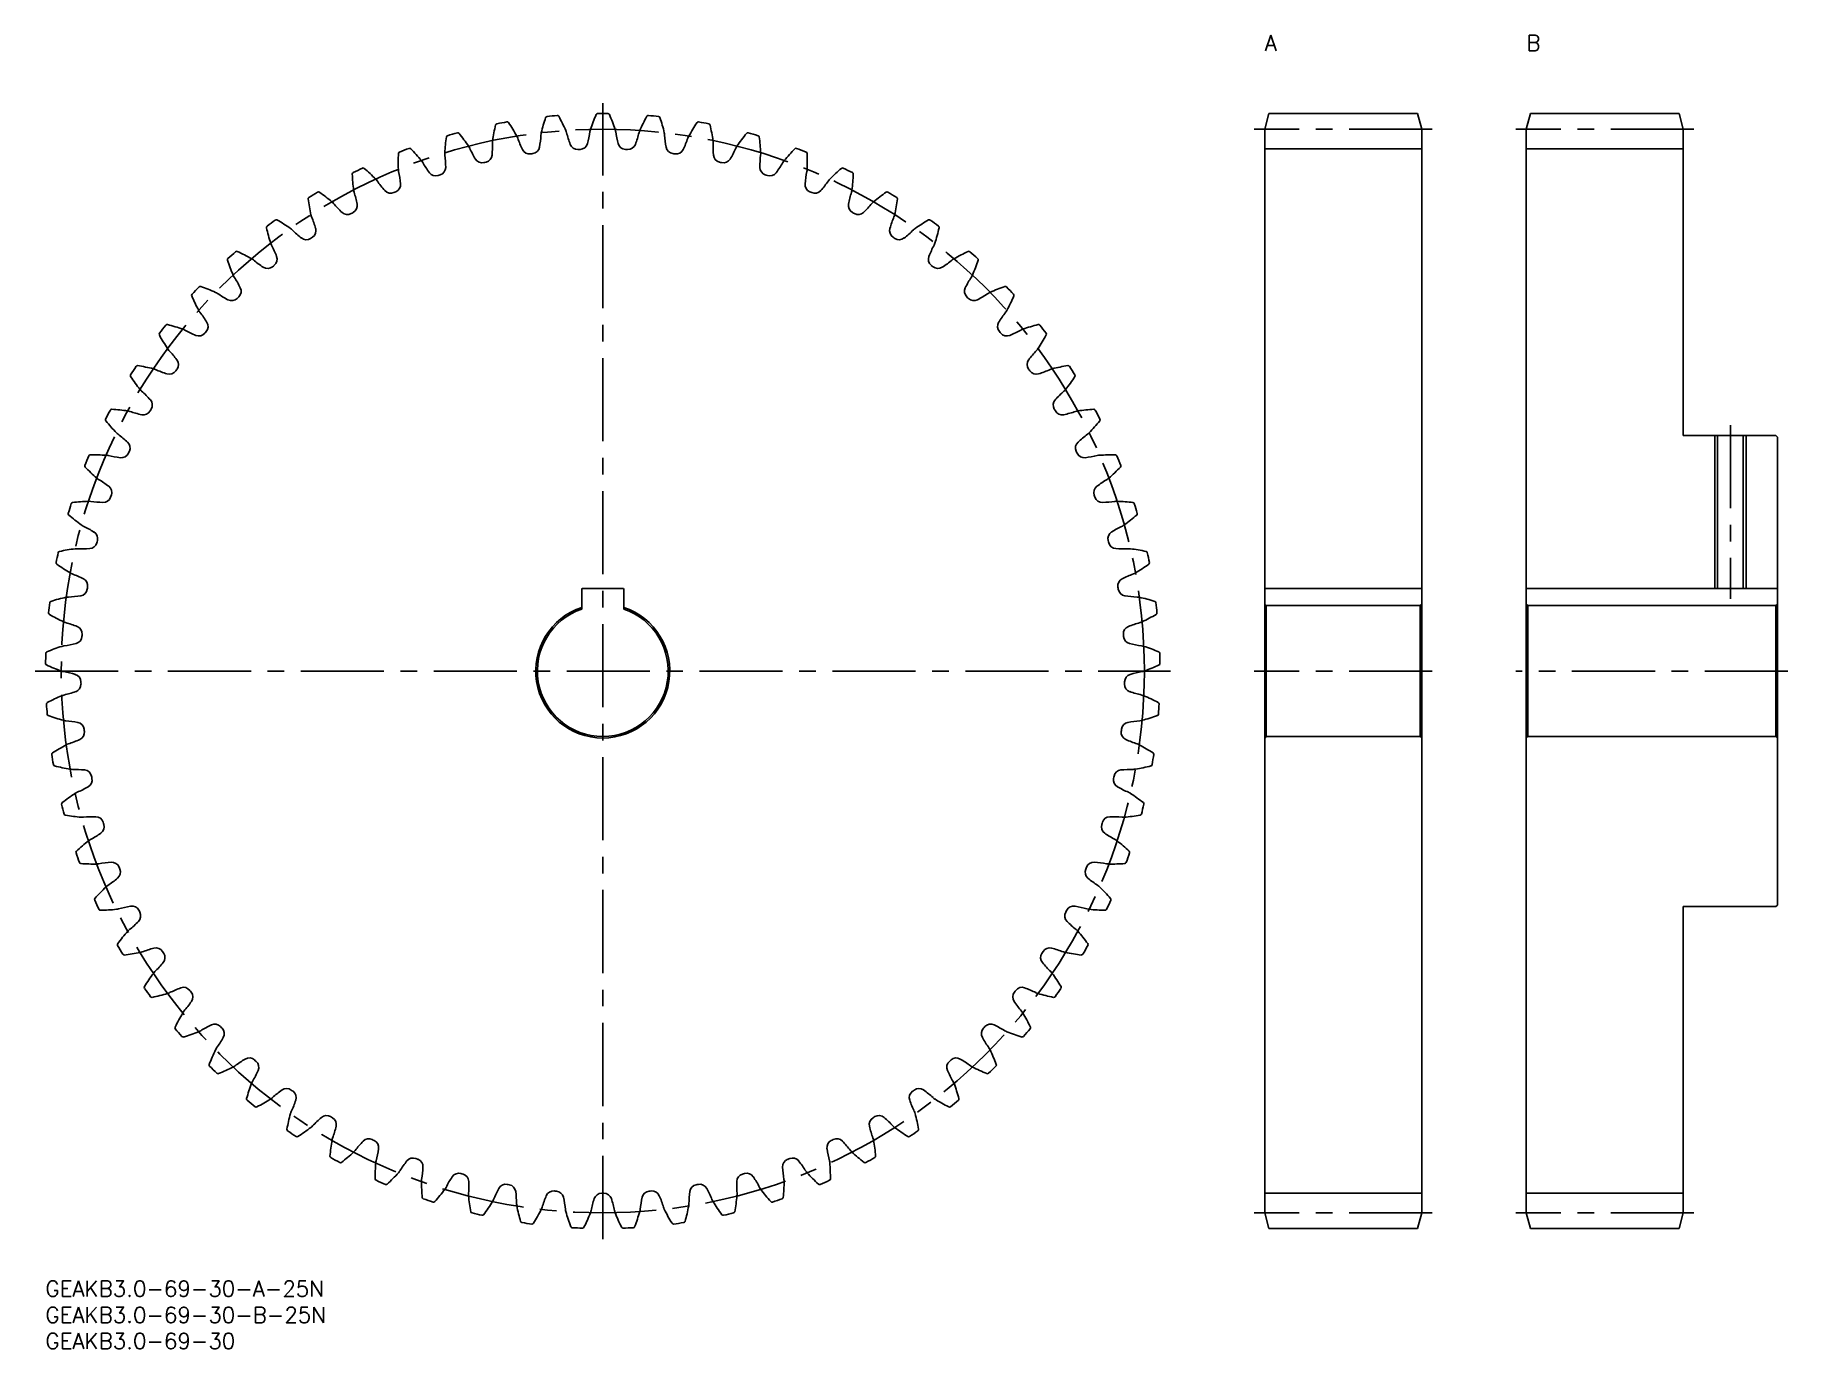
# Model space of a CAD drawing. Extents: x -2 to 333, y -13 to 238.
import ezdxf

# ---------------------------------------------------------------- set-up
doc = ezdxf.new("R2010")
doc.units = 0
doc.header["$LTSCALE"] = 0.5
doc.linetypes.add('CENTER', pattern=[50.8, 31.75, -6.35, 6.35, -6.35])
for name, color, linetype in [('MSM_CENTER', 1, 'CENTER'), ('MSM_CONTINUOUS', 7, 'CONTINUOUS'), ('MSM_NARROW', 5, 'CONTINUOUS'), ('MSM_PART_NUMBER', 7, 'CONTINUOUS')]:
    doc.layers.add(name, color=color, linetype=linetype)
doc.styles.get("Standard").update_dxf_attribs({"font": 'txt.shx', "height": 1, "bigfont": 'bigfont.shx'})

# ---------------------------------------------------------------- blocks, each defined once
blk = doc.blocks.new('*U3')
at = {"layer": 'MSM_PART_NUMBER'}
blk.add_text('GEAKB3.0-69-30-A-25N', height=3, dxfattribs=at).set_placement((0, -3))
blk = doc.blocks.new('*U4')
at = {"layer": 'MSM_PART_NUMBER'}
blk.add_text('GEAKB3.0-69-30-B-25N', height=3, dxfattribs=at).set_placement((0, -8))
blk = doc.blocks.new('*U5')
at = {"layer": 'MSM_PART_NUMBER'}
blk.add_text('GEAKB3.0-69-30', height=3, dxfattribs=at).set_placement((0, -13))
blk = doc.blocks.new('*U6')
at = {"layer": 'MSM_PART_NUMBER'}
blk.add_text('A', height=3, dxfattribs=at).set_placement((233, 235))
blk = doc.blocks.new('*U7')
at = {"layer": 'MSM_PART_NUMBER'}
blk.add_text('B', height=3, dxfattribs=at).set_placement((283, 235))

msp = doc.modelspace()

# ---------------------------------------------------------------- linework, layer by layer
at = {"layer": 'MSM_CENTER'}
for p, q in [((106.5, 8), (106.5, 225)), ((265, 220), (231, 220)), ((315, 220), (281, 220)), ((322, 163.5), (322, 130.3)), ((-2, 116.5), (215, 116.5)), ((265, 116.5), (231, 116.5)), ((333, 116.5), (281, 116.5)), ((265, 13), (231, 13)), ((315, 13), (281, 13))]:
    msp.add_line(p, q, dxfattribs=at)
msp.add_circle((106.5, 116.5), 103.5, dxfattribs=at)
at = {"layer": 'MSM_CONTINUOUS'}
for p, q in [((233.8, 223), (233, 220)), ((262.2, 223), (233.8, 223)), ((263, 220), (262.2, 223)), ((283.8, 223), (283, 220)), ((312.2, 223), (283.8, 223)), ((313, 220), (312.2, 223)), ((233, 13), (233, 220)), ((263, 220), (263, 13)), ((283, 13), (283, 220)), ((313, 161.5), (313, 220)), ((233, 216.25), (263, 216.25)), ((283, 216.25), (313, 216.25)), ((330.7, 161.5), (313, 161.5)), ((319.54, 161.5), (319.54, 132.3)), ((324.46, 161.5), (324.46, 132.3)), ((331, 161.2), (330.7, 161.5)), ((331, 161.2), (331, 71.8)), ((102.5, 132.1), (102.5, 128.34)), ((110.3, 132.3), (102.7, 132.3)), ((110.5, 128.34), (110.5, 132.1)), ((263, 132.3), (233, 132.3)), ((331, 132.3), (283, 132.3)), ((233.3, 129), (233, 129.3)), ((233.3, 129), (233.3, 104)), ((233.3, 129), (262.7, 129)), ((263, 129.3), (262.7, 129)), ((262.7, 129), (262.7, 104)), ((283.3, 129), (283, 129.3)), ((283.3, 129), (283.3, 104)), ((283.3, 129), (330.7, 129)), ((331, 129.3), (330.7, 129)), ((330.7, 129), (330.7, 104)), ((233.3, 104), (233, 103.7)), ((233.3, 104), (262.7, 104)), ((263, 103.7), (262.7, 104)), ((283.3, 104), (283, 103.7)), ((283.3, 104), (330.7, 104)), ((331, 103.7), (330.7, 104)), ((313, 71.5), (313, 13)), ((330.7, 71.5), (313, 71.5)), ((331, 71.8), (330.7, 71.5)), ((233, 16.75), (263, 16.75)), ((283, 16.75), (313, 16.75)), ((233.8, 10), (233, 13)), ((263, 13), (262.2, 10)), ((283.8, 10), (283, 13)), ((313, 13), (312.2, 10)), ((262.2, 10), (233.8, 10)), ((312.2, 10), (283.8, 10))]:
    msp.add_line(p, q, dxfattribs=at)
for centre, radius, start, end in [((106.5, 116.5), 106.5, 99.9077, 100.9619), ((88.23, 221.12), 0.3, 34.1977, 99.9077), ((59.94, 201.89), 34.5, 29.1304, 34.1977), ((128.29, 211.29), 34.5, 161.4545, 166.5217), ((95.87, 222.17), 0.3, 95.7445, 161.4545), ((106.5, 116.5), 106.5, 94.6903, 95.7445), ((97.82, 222.34), 0.3, 28.9803, 94.6903), ((67.9, 205.77), 34.5, 23.913, 28.9803), ((136.82, 208.91), 34.5, 156.2371, 161.3043), ((105.52, 222.7), 0.3, 90.5271, 156.2371), ((106.5, 116.5), 106.5, 89.4729, 90.5271), ((107.48, 222.7), 0.3, 23.7629, 89.4729), ((76.18, 208.91), 34.5, 18.6957, 23.7629), ((145.1, 205.77), 34.5, 151.0197, 156.087), ((115.18, 222.34), 0.3, 85.3097, 151.0197), ((106.5, 116.5), 106.5, 84.2555, 85.3097), ((117.13, 222.17), 0.3, 18.5454, 84.2556), ((84.71, 211.29), 34.5, 13.4783, 18.5455), ((153.06, 201.89), 34.5, 145.8023, 150.8696), ((124.77, 221.12), 0.3, 80.0923, 145.8023), ((106.5, 116.5), 106.5, 79.0381, 80.0923), ((110.77, 213.67), 34.5, 171.8893, 176.9565), ((76.91, 218.49), 0.3, 106.1793, 171.8893), ((106.5, 116.5), 106.5, 105.1251, 106.1793), ((78.79, 219.02), 0.3, 39.4151, 105.1251), ((52.37, 197.31), 34.5, 34.3478, 39.4151), ((87.9, 217.48), 2.49, 171.7391, 181.5922), ((119.58, 212.88), 34.5, 166.6719, 171.7391), ((86.31, 220.76), 0.3, 100.9619, 166.6719), ((87.9, 217.48), 2.49, 19.2774, 29.1304), ((110.29, 225.31), 21.23, 199.2848, 205.6251), ((73.49, 220.25), 21.23, 350.0271, 356.3674), ((97.16, 218.75), 2.49, 166.5217, 176.3748), ((97.16, 218.75), 2.49, 14.06, 23.913), ((120.17, 224.52), 21.23, 194.0674, 200.4077), ((83.06, 222.82), 21.23, 344.8097, 351.15), ((106.5, 219.18), 2.49, 161.3043, 171.1574), ((106.5, 219.18), 2.49, 8.8426, 18.6957), ((129.94, 222.82), 21.23, 188.85, 195.1903), ((92.83, 224.52), 21.23, 339.5923, 345.9326), ((115.84, 218.75), 2.49, 156.087, 165.94), ((115.84, 218.75), 2.49, 3.6252, 13.4782), ((139.51, 220.25), 21.23, 183.6326, 189.9729), ((102.71, 225.31), 21.23, 334.3749, 340.7152), ((125.1, 217.48), 2.49, 150.8696, 160.7226), ((126.69, 220.76), 0.3, 13.328, 79.0382), ((93.42, 212.88), 34.5, 8.2609, 13.3281), ((125.1, 217.48), 2.49, 358.4078, 8.2609), ((160.63, 197.31), 34.5, 140.5849, 145.6522), ((134.21, 219.02), 0.3, 74.8749, 140.585), ((106.5, 116.5), 106.5, 73.8207, 74.8749), ((136.09, 218.49), 0.3, 8.1106, 73.8208), ((102.23, 213.67), 34.5, 3.0435, 8.1107), ((101.91, 213.65), 34.5, 177.1066, 182.1739), ((67.76, 215.38), 0.3, 111.3966, 177.1067), ((106.5, 116.5), 106.5, 110.3425, 111.3966), ((69.58, 216.08), 0.3, 44.6325, 110.3425), ((45.24, 192.05), 34.5, 39.5652, 44.6325), ((78.8, 215.37), 2.49, 176.9565, 186.8096), ((55.25, 212.56), 21.23, 0.4619, 6.8022), ((78.8, 215.37), 2.49, 24.4948, 34.3478), ((100.38, 225.2), 21.23, 204.5021, 210.8425), ((83.86, 215.19), 1.5, 282.9222, 355.2445), ((64.19, 216.82), 21.23, 355.2445, 1.5848), ((92.5, 216.78), 1.5, 205.6251, 277.9473), ((106.5, 116.5), 99.75, 97.7048, 97.9473), ((92.93, 216.84), 1.5, 277.7048, 350.0271), ((101.68, 217.64), 1.5, 200.4077, 272.73), ((106.5, 116.5), 99.75, 92.4874, 92.73), ((102.11, 217.65), 1.5, 272.4874, 344.8097), ((110.89, 217.65), 1.5, 195.1903, 267.5126), ((106.5, 116.5), 99.75, 87.27, 87.5126), ((111.32, 217.64), 1.5, 267.27, 339.5923), ((120.07, 216.84), 1.5, 189.9729, 262.2952), ((106.5, 116.5), 99.75, 82.0527, 82.2952), ((120.5, 216.78), 1.5, 262.0527, 334.3749), ((148.81, 216.82), 21.23, 178.4152, 184.7555), ((129.14, 215.19), 1.5, 184.7555, 257.0778), ((112.62, 225.2), 21.23, 329.1575, 335.4979), ((134.2, 215.37), 2.49, 145.6522, 155.5052), ((157.75, 212.56), 21.23, 173.1978, 179.5381), ((134.2, 215.37), 2.49, 353.1904, 3.0435), ((167.76, 192.05), 34.5, 135.3675, 140.4348), ((143.42, 216.08), 0.3, 69.6575, 135.3676), ((106.5, 116.5), 106.5, 68.6034, 69.6575), ((145.24, 215.38), 0.3, 2.8932, 68.6034), ((111.09, 213.65), 34.5, 357.8261, 2.8933), ((58.92, 211.45), 0.3, 116.614, 182.3241), ((93.1, 212.83), 34.5, 182.324, 187.3913), ((106.5, 116.5), 106.5, 115.5599, 116.614), ((60.68, 212.31), 0.3, 49.8499, 115.5599), ((38.63, 186.17), 34.5, 44.7826, 49.8499), ((69.92, 212.44), 2.49, 182.1739, 192.027), ((46.72, 207.5), 21.23, 5.6793, 12.0196), ((69.92, 212.44), 2.49, 29.7122, 39.5652), ((90.52, 224.2), 21.23, 209.7195, 216.0598), ((74.57, 212.58), 1.5, 216.0598, 288.3821), ((106.5, 116.5), 99.75, 108.1396, 108.3821), ((74.98, 212.72), 1.5, 288.1396, 0.4619), ((83.44, 215.09), 1.5, 210.8425, 283.1647), ((106.5, 116.5), 99.75, 102.9222, 103.1647), ((106.5, 116.5), 99.75, 76.8353, 77.0778), ((129.56, 215.09), 1.5, 256.8353, 329.1575), ((138.02, 212.72), 1.5, 179.5381, 251.8604), ((106.5, 116.5), 99.75, 71.6179, 71.8604), ((138.43, 212.58), 1.5, 251.6179, 323.9402), ((122.48, 224.2), 21.23, 323.9402, 330.2805), ((143.08, 212.44), 2.49, 140.4348, 150.2878), ((166.28, 207.5), 21.23, 167.9804, 174.3207), ((143.08, 212.44), 2.49, 347.973, 357.8261), ((174.37, 186.17), 34.5, 130.1501, 135.2174), ((152.32, 212.31), 0.3, 64.4401, 130.1502), ((106.5, 116.5), 106.5, 63.386, 64.4401), ((119.9, 212.83), 34.5, 352.6087, 357.676), ((154.08, 211.45), 0.3, 357.6758, 63.386), ((106.5, 116.5), 106.5, 120.7773, 121.8314), ((52.16, 207.74), 0.3, 55.0673, 120.7773), ((32.57, 179.71), 34.5, 50, 55.0673), ((61.35, 208.72), 2.49, 187.3913, 197.2444), ((38.7, 201.69), 21.23, 10.8967, 17.237), ((61.35, 208.72), 2.49, 34.9295, 44.7826), ((80.79, 222.3), 21.23, 214.9369, 221.2772), ((65.97, 209.28), 1.5, 221.2772, 293.5995), ((106.5, 116.5), 99.75, 113.357, 113.5995), ((66.36, 209.45), 1.5, 293.357, 5.6793), ((146.64, 209.45), 1.5, 174.3207, 246.643), ((106.5, 116.5), 99.75, 66.4005, 66.643), ((147.03, 209.28), 1.5, 246.4005, 318.7228), ((132.21, 222.3), 21.23, 318.7228, 325.0631), ((151.65, 208.72), 2.49, 135.2174, 145.0705), ((174.3, 201.69), 21.23, 162.763, 169.1033), ((151.65, 208.72), 2.49, 342.7556, 352.6087), ((180.43, 179.71), 34.5, 124.9327, 130), ((160.84, 207.74), 0.3, 59.2227, 124.9328), ((106.5, 116.5), 106.5, 58.1686, 59.2227), ((50.49, 206.73), 0.3, 121.8314, 187.5415), ((84.39, 211.22), 34.5, 187.5414, 192.6087), ((53.15, 204.23), 2.49, 40.1469, 50), ((71.28, 219.52), 21.23, 220.1543, 226.4946), ((58.07, 205.42), 1.5, 298.5744, 10.8967), ((154.93, 205.42), 1.5, 169.1033, 241.4256), ((141.72, 219.52), 21.23, 313.5054, 319.8457), ((159.85, 204.23), 2.49, 130, 139.8531), ((128.61, 211.22), 34.5, 347.3913, 352.4586), ((162.51, 206.73), 0.3, 352.4584, 58.1686), ((42.52, 201.26), 0.3, 127.0488, 192.7588), ((75.87, 208.81), 34.5, 192.7588, 197.8261), ((106.5, 116.5), 106.5, 125.9947, 127.0488), ((44.09, 202.42), 0.3, 60.2847, 125.9947), ((27.13, 172.72), 34.5, 55.2174, 60.2847), ((45.39, 199.01), 2.49, 45.3643, 55.2174), ((53.15, 204.23), 2.49, 192.6087, 202.4618), ((31.23, 195.17), 21.23, 16.1141, 22.4544), ((50.19, 200.65), 1.5, 303.7918, 16.1141), ((57.7, 205.21), 1.5, 226.4946, 298.8169), ((106.5, 116.5), 99.75, 118.5744, 118.8169), ((106.5, 116.5), 99.75, 61.1831, 61.4256), ((155.3, 205.21), 1.5, 241.1831, 313.5054), ((162.81, 200.65), 1.5, 163.8859, 236.2082), ((181.77, 195.17), 21.23, 157.5456, 163.8859), ((159.85, 204.23), 2.49, 337.5382, 347.3913), ((167.61, 199.01), 2.49, 124.7826, 134.6357), ((185.87, 172.72), 34.5, 119.7153, 124.7826), ((168.91, 202.42), 0.3, 54.0053, 119.7154), ((106.5, 116.5), 106.5, 52.9512, 54.0053), ((137.13, 208.81), 34.5, 342.1739, 347.2412), ((170.48, 201.26), 0.3, 347.241, 52.9513), ((45.39, 199.01), 2.49, 197.8261, 207.6791), ((24.39, 188), 21.23, 21.3315, 27.6718), ((62.06, 215.89), 21.23, 225.3717, 231.712), ((49.83, 200.41), 1.5, 231.712, 304.0343), ((106.5, 116.5), 99.75, 123.7918, 124.0343), ((106.5, 116.5), 99.75, 55.9657, 56.2082), ((163.17, 200.41), 1.5, 235.9657, 308.288), ((150.94, 215.89), 21.23, 308.288, 314.6283), ((188.61, 188), 21.23, 152.3282, 158.6685), ((167.61, 199.01), 2.49, 332.3209, 342.1739), ((35.07, 195.09), 0.3, 132.2662, 197.9762), ((67.6, 205.65), 34.5, 197.9762, 203.0435), ((106.5, 116.5), 106.5, 131.2121, 132.2662), ((36.53, 196.39), 0.3, 65.502, 131.2121), ((22.35, 165.27), 34.5, 60.4348, 65.502), ((38.14, 193.12), 2.49, 50.5817, 60.4348), ((53.2, 211.44), 21.23, 230.5891, 236.9294), ((42.77, 195.18), 1.5, 309.0092, 21.3315), ((170.23, 195.18), 1.5, 158.6685, 230.9908), ((159.8, 211.44), 21.23, 303.0706, 309.4109), ((174.86, 193.12), 2.49, 119.5652, 129.4183), ((190.65, 165.27), 34.5, 114.498, 119.5652), ((176.47, 196.39), 0.3, 48.7879, 114.498), ((106.5, 116.5), 106.5, 47.7338, 48.7879), ((145.4, 205.65), 34.5, 336.9565, 342.0238), ((177.93, 195.09), 0.3, 342.0237, 47.7339), ((38.14, 193.12), 2.49, 203.0435, 212.8965), ((18.23, 180.24), 21.23, 26.5488, 32.8892), ((42.44, 194.91), 1.5, 236.9294, 309.2517), ((106.5, 116.5), 99.75, 129.0092, 129.2517), ((106.5, 116.5), 99.75, 50.7483, 50.9908), ((170.56, 194.91), 1.5, 230.7483, 303.0706), ((194.77, 180.24), 21.23, 147.1108, 153.4512), ((174.86, 193.12), 2.49, 327.1035, 336.9565), ((28.22, 188.27), 0.3, 137.4836, 203.1936), ((59.66, 201.74), 34.5, 203.1936, 208.2609), ((106.5, 116.5), 106.5, 136.4294, 137.4836), ((29.56, 189.7), 0.3, 70.7194, 136.4295), ((18.26, 157.42), 34.5, 65.6522, 70.7194), ((31.46, 186.58), 2.49, 55.7991, 65.6522), ((44.79, 206.2), 21.23, 235.8065, 242.1468), ((35.57, 188.75), 1.5, 242.1468, 314.4691), ((106.5, 116.5), 99.75, 134.2266, 134.4691), ((35.88, 189.05), 1.5, 314.2266, 26.5488), ((177.12, 189.05), 1.5, 153.4511, 225.7735), ((106.5, 116.5), 99.75, 45.5309, 45.7734), ((177.43, 188.75), 1.5, 225.5309, 297.8532), ((168.21, 206.2), 21.23, 297.8532, 304.1935), ((181.54, 186.58), 2.49, 114.3478, 124.2009), ((194.74, 157.42), 34.5, 109.2806, 114.3478), ((183.44, 189.7), 0.3, 43.5702, 109.2806), ((106.5, 116.5), 106.5, 42.5164, 43.5706), ((153.34, 201.74), 34.5, 331.7391, 336.8064), ((184.78, 188.27), 0.3, 336.8064, 42.5165), ((31.46, 186.58), 2.49, 208.2609, 218.1139), ((12.8, 171.94), 21.23, 31.7662, 38.1066), ((200.2, 171.94), 21.23, 141.8934, 148.2338), ((181.54, 186.58), 2.49, 321.8861, 331.7391), ((22.02, 180.85), 0.3, 142.701, 208.411), ((106.5, 116.5), 106.5, 141.6468, 142.701), ((23.22, 182.4), 0.3, 75.9368, 141.6469), ((14.91, 149.22), 34.5, 70.8696, 75.9368), ((25.4, 179.47), 2.49, 61.0165, 70.8696), ((36.89, 200.22), 21.23, 241.0239, 247.3642), ((29.3, 182.01), 1.5, 247.3642, 319.6865), ((106.5, 116.5), 99.75, 139.444, 139.6865), ((29.57, 182.33), 1.5, 319.444, 31.7662), ((183.43, 182.33), 1.5, 148.2337, 220.5561), ((106.5, 116.5), 99.75, 40.3135, 40.556), ((183.7, 182.01), 1.5, 220.3135, 292.6358), ((176.11, 200.22), 21.23, 292.6358, 298.9761), ((187.6, 179.47), 2.49, 109.1304, 118.9835), ((198.09, 149.22), 34.5, 104.0632, 109.1304), ((189.78, 182.4), 0.3, 38.3528, 104.0632), ((106.5, 116.5), 106.5, 37.299, 38.3532), ((190.98, 180.85), 0.3, 331.589, 37.2991), ((52.1, 197.13), 34.5, 208.411, 213.4783), ((25.4, 179.47), 2.49, 213.4783, 223.3313), ((8.14, 163.19), 21.23, 36.9836, 43.3239), ((204.86, 163.19), 21.23, 136.6761, 143.0164), ((187.6, 179.47), 2.49, 316.6687, 326.5217), ((160.9, 197.13), 34.5, 326.5217, 331.589), ((106.5, 116.5), 106.5, 146.8642, 147.9184), ((17.57, 174.55), 0.3, 81.1542, 146.8643), ((12.31, 140.76), 34.5, 76.087, 81.1542), ((20.01, 171.83), 2.49, 66.2339, 76.087), ((23.91, 175.06), 1.5, 324.6613, 36.9836), ((189.09, 175.06), 1.5, 143.0164, 215.3387), ((192.99, 171.83), 2.49, 103.913, 113.7661), ((200.69, 140.76), 34.5, 98.8458, 103.913), ((195.43, 174.55), 0.3, 33.1354, 98.8458), ((106.5, 116.5), 106.5, 32.0816, 33.1358), ((16.52, 172.91), 0.3, 147.9184, 213.6284), ((44.99, 191.85), 34.5, 213.6284, 218.6957), ((29.56, 193.54), 21.23, 246.2413, 252.5816), ((23.66, 174.71), 1.5, 252.5816, 324.9039), ((106.5, 116.5), 99.75, 144.6613, 144.9039), ((106.5, 116.5), 99.75, 35.0961, 35.3387), ((189.34, 174.71), 1.5, 215.0961, 287.4184), ((183.44, 193.54), 21.23, 287.4184, 293.7587), ((168.01, 191.85), 34.5, 321.3043, 326.3716), ((196.48, 172.91), 0.3, 326.3715, 32.0817), ((20.01, 171.83), 2.49, 218.6957, 228.5487), ((4.31, 154.06), 21.23, 42.201, 48.5413), ((18.92, 167.31), 1.5, 329.8787, 42.201), ((194.08, 167.31), 1.5, 137.799, 210.1213), ((208.69, 154.06), 21.23, 131.4587, 137.799), ((192.99, 171.83), 2.49, 311.4513, 321.3043), ((11.76, 164.49), 0.3, 153.1358, 218.8458), ((106.5, 116.5), 106.5, 152.0816, 153.1358), ((38.4, 185.94), 34.5, 218.8458, 223.913), ((12.66, 166.22), 0.3, 86.3716, 152.0816), ((10.5, 132.09), 34.5, 81.3043, 86.3716), ((15.34, 163.74), 2.49, 71.4513, 81.3043), ((22.88, 186.22), 21.23, 251.4587, 257.799), ((18.71, 166.94), 1.5, 257.799, 330.1213), ((106.5, 116.5), 99.75, 149.8787, 150.1213), ((106.5, 116.5), 99.75, 29.8787, 30.1213), ((194.29, 166.94), 1.5, 209.8787, 282.201), ((190.12, 186.22), 21.23, 282.201, 288.5413), ((197.66, 163.74), 2.49, 98.6957, 108.5487), ((202.5, 132.09), 34.5, 93.6284, 98.6957), ((174.6, 185.94), 34.5, 316.087, 321.1542), ((200.34, 166.22), 0.3, 27.918, 93.6284), ((106.5, 116.5), 106.5, 26.8642, 27.9184), ((201.24, 164.49), 0.3, 321.1541, 26.8643), ((15.34, 163.74), 2.49, 223.913, 233.7661), ((1.31, 144.61), 21.23, 47.4184, 53.7587), ((211.69, 144.61), 21.23, 126.2413, 132.5816), ((197.66, 163.74), 2.49, 306.2339, 316.0869), ((106.5, 116.5), 106.5, 157.299, 158.3532), ((8.53, 157.48), 0.3, 91.589, 157.299), ((9.48, 123.3), 34.5, 86.5217, 91.589), ((11.42, 155.25), 2.49, 76.6687, 86.5217), ((16.88, 178.33), 21.23, 256.6761, 263.0164), ((14.49, 158.75), 1.5, 263.0164, 335.3387), ((14.66, 159.14), 1.5, 335.0961, 47.4184), ((106.5, 116.5), 99.75, 155.0961, 155.3387), ((198.34, 159.14), 1.5, 132.5816, 204.9039), ((106.5, 116.5), 99.75, 24.6613, 24.9039), ((198.51, 158.75), 1.5, 204.6613, 276.9836), ((196.12, 178.33), 21.23, 276.9836, 283.3239), ((201.58, 155.25), 2.49, 93.4783, 103.3313), ((203.52, 123.3), 34.5, 88.411, 93.4783), ((204.47, 157.48), 0.3, 22.7006, 88.411), ((106.5, 116.5), 106.5, 21.6468, 22.701), ((7.79, 155.68), 0.3, 158.3532, 224.0632), ((32.36, 179.46), 34.5, 224.0632, 229.1304), ((180.64, 179.46), 34.5, 310.8696, 315.9368), ((205.21, 155.68), 0.3, 315.9367, 21.6469), ((11.42, 155.25), 2.49, 229.1304, 238.9835), ((-0.81, 134.93), 21.23, 52.6358, 58.9761), ((11.17, 150.61), 1.5, 340.3135, 52.6358), ((201.83, 150.61), 1.5, 127.3642, 199.6865), ((213.81, 134.93), 21.23, 121.0239, 127.3642), ((201.58, 155.25), 2.49, 301.0165, 310.8696), ((106.5, 116.5), 106.5, 162.5164, 163.5706), ((5.21, 148.41), 0.3, 96.8064, 162.5164), ((9.26, 114.45), 34.5, 91.7391, 96.8064), ((8.29, 146.45), 2.49, 81.8861, 91.7391), ((11.63, 169.93), 21.23, 261.8934, 268.2338), ((11.02, 150.2), 1.5, 268.2338, 340.556), ((106.5, 116.5), 99.75, 160.3135, 160.556), ((106.5, 116.5), 99.75, 19.444, 19.6865), ((201.98, 150.2), 1.5, 199.444, 271.7662), ((201.37, 169.93), 21.23, 271.7662, 278.1066), ((204.71, 146.45), 2.49, 88.2609, 98.1139), ((203.74, 114.45), 34.5, 83.1936, 88.2609), ((207.79, 148.41), 0.3, 17.4832, 83.1936), ((106.5, 116.5), 106.5, 16.4294, 17.4836), ((4.64, 146.54), 0.3, 163.5706, 229.2806), ((26.95, 172.46), 34.5, 229.2806, 234.3478), ((8.29, 146.45), 2.49, 234.3478, 244.2009), ((-2.04, 125.09), 21.23, 57.8532, 64.1935), ((215.04, 125.09), 21.23, 115.8065, 122.1468), ((204.71, 146.45), 2.49, 295.7991, 305.6522), ((186.05, 172.46), 34.5, 305.6522, 310.7194), ((208.36, 146.54), 0.3, 310.7193, 16.4295), ((8.36, 141.38), 1.5, 273.4511, 345.7734), ((8.46, 141.8), 1.5, 345.5309, 57.8532), ((106.5, 116.5), 99.75, 165.5309, 165.7734), ((204.54, 141.8), 1.5, 122.1468, 194.4692), ((106.5, 116.5), 99.75, 14.2266, 14.4691), ((204.64, 141.38), 1.5, 194.2266, 266.5488), ((106.5, 116.5), 106.5, 167.7338, 168.7879), ((2.72, 139.06), 0.3, 102.0238, 167.7338), ((9.85, 105.61), 34.5, 96.9565, 102.0238), ((5.97, 137.39), 2.49, 87.1035, 96.9565), ((7.17, 161.08), 21.23, 267.1108, 273.4512), ((205.83, 161.08), 21.23, 266.5488, 272.8892), ((207.03, 137.39), 2.49, 83.0435, 92.8965), ((203.15, 105.61), 34.5, 77.9762, 83.0435), ((210.28, 139.06), 0.3, 12.2658, 77.9763), ((106.5, 116.5), 106.5, 11.2121, 12.2662), ((2.33, 137.15), 0.3, 168.7879, 234.498), ((22.19, 164.99), 34.5, 234.498, 239.5652), ((5.97, 137.39), 2.49, 239.5652, 249.4183), ((-2.37, 115.19), 21.23, 63.0706, 69.4109), ((6.57, 132.78), 1.5, 350.7483, 63.0706), ((206.43, 132.78), 1.5, 116.9294, 189.2517), ((215.37, 115.19), 21.23, 110.5891, 116.9294), ((207.03, 137.39), 2.49, 290.5817, 300.4348), ((190.81, 164.99), 34.5, 300.4348, 305.502), ((210.67, 137.15), 0.3, 305.502, 11.2121), ((3.53, 151.86), 21.23, 272.3282, 278.6685), ((6.5, 132.36), 1.5, 278.6685, 350.9908), ((106.5, 116.5), 99.75, 170.7483, 170.9908), ((102.7, 132.1), 0.2, 90, 180), ((110.3, 132.1), 0.2, 0, 90), ((106.5, 116.5), 99.75, 9.0092, 9.2517), ((206.5, 132.36), 1.5, 189.0092, 261.3315), ((209.47, 151.86), 21.23, 261.3315, 267.6718), ((106.5, 116.5), 106.5, 172.9512, 174.0053), ((0.88, 127.59), 0.3, 174.0053, 239.7154), ((18.13, 157.12), 34.5, 239.7153, 244.7826), ((1.1, 129.53), 0.3, 107.2412, 172.9512), ((11.24, 96.87), 34.5, 102.1739, 107.2412), ((4.49, 128.16), 2.49, 92.3209, 102.1739), ((106.5, 116.5), 12.8, 108.21, 71.79), ((106.5, 116.5), 12.5, 108.6629, 71.3371), ((208.51, 128.16), 2.49, 77.8261, 87.6791), ((201.76, 96.87), 34.5, 72.7588, 77.8261), ((194.87, 157.12), 34.5, 295.2174, 300.2847), ((211.9, 129.53), 0.3, 7.0485, 72.7589), ((106.5, 116.5), 106.5, 5.9947, 7.0488), ((212.12, 127.59), 0.3, 300.2848, 5.9947), ((4.49, 128.16), 2.49, 244.7826, 254.6357), ((-1.8, 105.29), 21.23, 68.288, 74.6283), ((5.5, 123.62), 1.5, 355.9657, 68.288), ((207.5, 123.62), 1.5, 111.712, 184.0343), ((214.8, 105.29), 21.23, 105.3717, 111.712), ((208.51, 128.16), 2.49, 285.3643, 295.2174), ((13.42, 88.29), 34.5, 107.3913, 112.4586), ((3.85, 118.84), 2.49, 97.5382, 107.3913), ((0.74, 142.35), 21.23, 277.5456, 283.8859), ((5.47, 123.2), 1.5, 283.8859, 356.2082), ((106.5, 116.5), 99.75, 175.9657, 176.2082), ((106.5, 116.5), 99.75, 3.7918, 4.0343), ((207.53, 123.2), 1.5, 183.7918, 256.1141), ((212.26, 142.35), 21.23, 256.1141, 262.4544), ((209.15, 118.84), 2.49, 72.6087, 82.4618), ((199.58, 88.29), 34.5, 67.5414, 72.6087), ((106.5, 116.5), 106.5, 178.1686, 179.2227), ((0.31, 117.94), 0.3, 179.2227, 244.9328), ((0.35, 119.89), 0.3, 112.4586, 178.1686), ((14.8, 148.92), 34.5, 244.9327, 250), ((198.2, 148.92), 34.5, 290, 295.0673), ((212.65, 119.89), 0.3, 1.8311, 67.5415), ((212.69, 117.94), 0.3, 295.0671, 0.7773), ((106.5, 116.5), 106.5, 0.7773, 1.8314), ((3.85, 118.84), 2.49, 250, 259.8531), ((-0.33, 95.49), 21.23, 73.5054, 79.8457), ((5.27, 114.41), 1.5, 1.1831, 73.5054), ((5.28, 113.98), 1.5, 289.1033, 1.4256), ((106.5, 116.5), 99.75, 181.1831, 181.4256), ((106.5, 116.5), 99.75, 358.5744, 358.8169), ((207.72, 113.98), 1.5, 178.5744, 250.8967), ((207.73, 114.41), 1.5, 106.4946, 178.8169), ((213.33, 95.49), 21.23, 100.1543, 106.4946), ((209.15, 118.84), 2.49, 280.1469, 290), ((16.37, 79.94), 34.5, 112.6087, 117.676), ((4.06, 109.49), 2.49, 102.7556, 112.6087), ((-1.18, 132.63), 21.23, 282.763, 289.1033), ((214.18, 132.63), 21.23, 250.8967, 257.237), ((208.94, 109.49), 2.49, 67.3913, 77.2444), ((196.63, 79.94), 34.5, 62.324, 67.3913), ((0.49, 110.23), 0.3, 117.676, 183.386), ((106.5, 116.5), 106.5, 183.386, 184.4401), ((0.62, 108.28), 0.3, 184.4401, 250.1501), ((12.23, 140.45), 34.5, 250.1501, 255.2174), ((200.77, 140.45), 34.5, 284.7826, 289.8499), ((212.38, 108.28), 0.3, 289.8497, 355.5599), ((212.51, 110.23), 0.3, 356.6137, 62.3241), ((106.5, 116.5), 106.5, 355.5599, 356.614), ((4.06, 109.49), 2.49, 255.2174, 265.0705), ((2.02, 85.86), 21.23, 78.7228, 85.0631), ((5.88, 105.21), 1.5, 6.4005, 78.7228), ((5.93, 104.79), 1.5, 294.3207, 6.643), ((106.5, 116.5), 99.75, 186.4005, 186.643), ((207.07, 104.79), 1.5, 173.357, 245.6793), ((106.5, 116.5), 99.75, 353.357, 353.5995), ((207.12, 105.21), 1.5, 101.2772, 173.5995), ((210.98, 85.86), 21.23, 94.9369, 101.2772), ((208.94, 109.49), 2.49, 274.9295, 284.7826), ((1.5, 100.61), 0.3, 122.8934, 188.6034), ((106.5, 116.5), 106.5, 188.6034, 189.6575), ((20.07, 71.9), 34.5, 117.8261, 122.8934), ((5.13, 100.21), 2.49, 107.973, 117.8261), ((-2.2, 122.77), 21.23, 287.9804, 294.3207), ((215.2, 122.77), 21.23, 245.6793, 252.0196), ((207.87, 100.21), 2.49, 62.1739, 72.027), ((192.93, 71.9), 34.5, 57.1066, 62.1739), ((106.5, 116.5), 106.5, 350.3425, 351.3966), ((211.5, 100.61), 0.3, 351.3966, 57.1067), ((1.81, 98.68), 0.3, 189.6575, 255.3675), ((10.44, 131.77), 34.5, 255.3675, 260.4348), ((5.13, 100.21), 2.49, 260.4348, 270.2878), ((5.24, 76.49), 21.23, 83.9402, 90.2805), ((7.32, 96.11), 1.5, 11.6179, 83.9402), ((205.68, 96.11), 1.5, 96.0598, 168.3821), ((207.76, 76.49), 21.23, 89.7195, 96.0598), ((207.87, 100.21), 2.49, 269.7122, 279.5652), ((202.56, 131.77), 34.5, 279.5652, 284.6325), ((211.19, 98.68), 0.3, 284.6325, 350.3425), ((-2.32, 112.86), 21.23, 293.1978, 299.5381), ((7.41, 95.69), 1.5, 299.5381, 11.8604), ((106.5, 116.5), 99.75, 191.6179, 191.8604), ((205.59, 95.69), 1.5, 168.1396, 240.4619), ((106.5, 116.5), 99.75, 348.1396, 348.3821), ((215.32, 112.86), 21.23, 240.4619, 246.8022), ((3.37, 91.13), 0.3, 128.1107, 193.8208), ((106.5, 116.5), 106.5, 193.8207, 194.8749), ((24.48, 64.22), 34.5, 123.0435, 128.1107), ((7.03, 91.06), 2.49, 113.1904, 123.0435), ((205.97, 91.06), 2.49, 56.9565, 66.8096), ((188.52, 64.22), 34.5, 51.8893, 56.9565), ((106.5, 116.5), 106.5, 345.1251, 346.1793), ((209.63, 91.13), 0.3, 346.1793, 51.8893), ((3.86, 89.24), 0.3, 194.8749, 260.5849), ((9.45, 122.98), 34.5, 260.5849, 265.6522), ((7.03, 91.06), 2.49, 265.6522, 275.5052), ((9.3, 67.45), 21.23, 89.1575, 95.4979), ((9.59, 87.18), 1.5, 16.8353, 89.1575), ((9.71, 86.77), 1.5, 304.7555, 17.0778), ((106.5, 116.5), 99.75, 196.8353, 197.0778), ((203.29, 86.77), 1.5, 162.9222, 235.2445), ((106.5, 116.5), 99.75, 342.9222, 343.1647), ((203.41, 87.18), 1.5, 90.8424, 163.1647), ((203.7, 67.45), 21.23, 84.5021, 90.8425), ((205.97, 91.06), 2.49, 264.4948, 274.3478), ((203.55, 122.98), 34.5, 274.3478, 279.4151), ((209.14, 89.24), 0.3, 279.415, 345.1252), ((29.58, 56.98), 34.5, 128.2609, 133.3281), ((9.75, 82.12), 2.49, 118.4078, 128.2609), ((-1.53, 102.98), 21.23, 298.4152, 304.7555), ((214.53, 102.98), 21.23, 235.2445, 241.5848), ((203.25, 82.12), 2.49, 51.7391, 61.5922), ((183.42, 56.98), 34.5, 46.6719, 51.7391), ((6.11, 81.86), 0.3, 133.3281, 199.0382), ((106.5, 116.5), 106.5, 199.0381, 200.0923), ((106.5, 116.5), 106.5, 339.9077, 340.9619), ((206.89, 81.86), 0.3, 340.9619, 46.6719), ((6.76, 80.02), 0.3, 200.0923, 265.8023), ((9.27, 114.13), 34.5, 265.8023, 270.8696), ((9.75, 82.12), 2.49, 270.8696, 280.7226), ((14.16, 58.81), 21.23, 94.3749, 100.7152), ((12.66, 78.48), 1.5, 22.0527, 94.3749), ((12.82, 78.09), 1.5, 309.9729, 22.2952), ((106.5, 116.5), 99.75, 202.0527, 202.2952), ((200.18, 78.09), 1.5, 157.7048, 230.0271), ((106.5, 116.5), 99.75, 337.7048, 337.9473), ((200.34, 78.48), 1.5, 85.6251, 157.9473), ((198.84, 58.81), 21.23, 79.2848, 85.6251), ((203.25, 82.12), 2.49, 259.2774, 269.1304), ((203.73, 114.13), 34.5, 269.1304, 274.1977), ((206.24, 80.02), 0.3, 274.1976, 339.9078), ((35.31, 50.23), 34.5, 133.4783, 138.5455), ((13.28, 73.46), 2.49, 123.6252, 133.4783), ((0.14, 93.21), 21.23, 303.6326, 309.9729), ((212.86, 93.21), 21.23, 230.0271, 236.3674), ((199.72, 73.46), 2.49, 46.5217, 56.3748), ((177.69, 50.23), 34.5, 41.4545, 46.5217), ((9.68, 72.87), 0.3, 138.5455, 204.2556), ((106.5, 116.5), 106.5, 204.2555, 205.3097), ((10.49, 71.1), 0.3, 205.3097, 271.0197), ((9.89, 105.29), 34.5, 271.0197, 276.087), ((13.28, 73.46), 2.49, 276.087, 285.94), ((19.79, 50.65), 21.23, 99.5923, 105.9326), ((16.5, 70.11), 1.5, 27.27, 99.5923), ((16.7, 69.73), 1.5, 315.1903, 27.5126), ((106.5, 116.5), 99.75, 207.27, 207.5126), ((196.3, 69.73), 1.5, 152.4874, 224.8097), ((106.5, 116.5), 99.75, 332.4874, 332.73), ((196.5, 70.11), 1.5, 80.4077, 152.73), ((193.21, 50.65), 21.23, 74.0674, 80.4077), ((199.72, 73.46), 2.49, 254.06, 263.913), ((203.11, 105.29), 34.5, 263.913, 268.9803), ((202.51, 71.1), 0.3, 268.9802, 334.6904), ((106.5, 116.5), 106.5, 334.6903, 335.7445), ((203.32, 72.87), 0.3, 335.7445, 41.4545), ((17.58, 65.16), 2.49, 128.8426, 138.6957), ((2.7, 83.63), 21.23, 308.85, 315.1903), ((210.3, 83.63), 21.23, 224.8097, 231.15), ((195.42, 65.16), 2.49, 41.3043, 51.1574), ((14.04, 64.25), 0.3, 143.7629, 209.473), ((106.5, 116.5), 106.5, 209.4729, 210.5271), ((41.63, 44.03), 34.5, 138.6957, 143.7629), ((171.37, 44.03), 34.5, 36.2371, 41.3043), ((106.5, 116.5), 106.5, 329.4729, 330.5271), ((198.96, 64.25), 0.3, 330.5271, 36.2371), ((15.02, 62.56), 0.3, 210.5271, 276.2371), ((11.3, 96.55), 34.5, 276.2371, 281.3043), ((17.58, 65.16), 2.49, 281.3043, 291.1574), ((26.14, 43.04), 21.23, 104.8097, 111.15), ((21.09, 62.12), 1.5, 32.4874, 104.8097), ((6.12, 74.33), 21.23, 314.0674, 320.4077), ((106.5, 116.5), 99.75, 212.4874, 212.73), ((21.33, 61.76), 1.5, 320.4077, 32.73), ((191.67, 61.76), 1.5, 147.27, 219.5923), ((106.5, 116.5), 99.75, 327.27, 327.5126), ((206.88, 74.33), 21.23, 219.5923, 225.9326), ((191.91, 62.12), 1.5, 75.1903, 147.5126), ((186.86, 43.04), 21.23, 68.85, 75.1903), ((195.42, 65.16), 2.49, 248.8426, 258.6956), ((201.7, 96.55), 34.5, 258.6957, 263.7629), ((197.98, 62.56), 0.3, 263.7629, 329.473), ((48.49, 38.43), 34.5, 143.913, 148.9803), ((22.62, 57.29), 2.49, 134.06, 143.913), ((190.38, 57.29), 2.49, 36.087, 45.94), ((164.51, 38.43), 34.5, 31.0197, 36.087), ((19.18, 56.06), 0.3, 148.9803, 214.6904), ((106.5, 116.5), 106.5, 214.6903, 215.7445), ((20.3, 54.46), 0.3, 215.7445, 281.4545), ((13.51, 87.98), 34.5, 281.4545, 286.5217), ((22.62, 57.29), 2.49, 286.5217, 296.3748), ((33.15, 36.04), 21.23, 110.0271, 116.3674), ((26.39, 54.58), 1.5, 37.7048, 110.0271), ((106.5, 116.5), 99.75, 217.7048, 217.9473), ((26.66, 54.24), 1.5, 325.6251, 37.9473), ((186.34, 54.24), 1.5, 142.0527, 214.3749), ((106.5, 116.5), 99.75, 322.0527, 322.2952), ((186.61, 54.58), 1.5, 69.9729, 142.2952), ((179.85, 36.04), 21.23, 63.6326, 69.9729), ((190.38, 57.29), 2.49, 243.6252, 253.4783), ((199.49, 87.98), 34.5, 253.4783, 258.5455), ((192.7, 54.46), 0.3, 258.5454, 324.2556), ((106.5, 116.5), 106.5, 324.2555, 325.3097), ((193.82, 56.06), 0.3, 325.3097, 31.0197), ((55.83, 33.48), 34.5, 149.1304, 154.1977), ((28.35, 49.91), 2.49, 139.2774, 149.1304), ((10.37, 65.38), 21.23, 319.2848, 325.6251), ((202.63, 65.38), 21.23, 214.3749, 220.7152), ((184.65, 49.91), 2.49, 30.8696, 40.7226), ((157.17, 33.48), 34.5, 25.8023, 30.8696), ((25.04, 48.37), 0.3, 154.1977, 219.9078), ((106.5, 116.5), 106.5, 219.9077, 220.9619), ((16.49, 79.64), 34.5, 286.6719, 291.7391), ((28.35, 49.91), 2.49, 291.7391, 301.5922), ((40.77, 29.7), 21.23, 115.2445, 121.5848), ((32.36, 47.55), 1.5, 42.9222, 115.2445), ((106.5, 116.5), 99.75, 222.9222, 223.1647), ((32.65, 47.24), 1.5, 330.8425, 43.1647), ((180.35, 47.24), 1.5, 136.8353, 209.1575), ((106.5, 116.5), 99.75, 316.8353, 317.0778), ((180.64, 47.55), 1.5, 64.7555, 137.0778), ((172.23, 29.7), 21.23, 58.4152, 64.7555), ((184.65, 49.91), 2.49, 238.4078, 248.2609), ((196.51, 79.64), 34.5, 248.2609, 253.3281), ((106.5, 116.5), 106.5, 319.0381, 320.0923), ((187.96, 48.37), 0.3, 320.0923, 25.8023), ((26.3, 46.88), 0.3, 220.9619, 286.6719), ((63.59, 29.22), 34.5, 154.3478, 159.4151), ((34.73, 43.08), 2.49, 144.4948, 154.3478), ((15.42, 56.85), 21.23, 324.5021, 330.8425), ((197.58, 56.85), 21.23, 209.1575, 215.4979), ((178.27, 43.08), 2.49, 25.6522, 35.5052), ((149.41, 29.22), 34.5, 20.5849, 25.6522), ((186.7, 46.88), 0.3, 253.328, 319.0382), ((31.57, 41.24), 0.3, 159.4151, 225.1251), ((106.5, 116.5), 106.5, 225.1251, 226.1793), ((20.22, 71.61), 34.5, 291.8893, 296.9565), ((34.73, 43.08), 2.49, 296.9565, 306.8096), ((48.94, 24.08), 21.23, 120.4619, 126.8022), ((38.93, 41.09), 1.5, 48.1396, 120.4619), ((106.5, 116.5), 99.75, 228.1396, 228.3821), ((39.25, 40.81), 1.5, 336.0598, 48.3822), ((173.75, 40.81), 1.5, 131.6179, 203.9402), ((106.5, 116.5), 99.75, 311.6179, 311.8604), ((174.07, 41.09), 1.5, 59.5381, 131.8604), ((164.06, 24.08), 21.23, 53.1978, 59.5381), ((178.27, 43.08), 2.49, 233.1904, 243.0435), ((192.78, 71.61), 34.5, 243.0435, 248.1107), ((106.5, 116.5), 106.5, 313.8207, 314.8749), ((181.43, 41.24), 0.3, 314.8749, 20.585), ((32.97, 39.88), 0.3, 226.1793, 291.8893), ((71.7, 25.68), 34.5, 159.5652, 164.6325), ((41.7, 36.85), 2.49, 149.7122, 159.5652), ((21.22, 48.81), 21.23, 329.7195, 336.0598), ((191.78, 48.81), 21.23, 203.9402, 210.2805), ((171.3, 36.85), 2.49, 20.4348, 30.2878), ((141.3, 25.68), 34.5, 15.3675, 20.4348), ((180.03, 39.88), 0.3, 248.1107, 313.8208), ((38.72, 34.74), 0.3, 164.6325, 230.3425), ((106.5, 116.5), 106.5, 230.3425, 231.3966), ((24.66, 63.95), 34.5, 297.1066, 302.1739), ((41.7, 36.85), 2.49, 302.1739, 312.027), ((57.58, 19.23), 21.23, 125.6793, 132.0196), ((46.07, 35.26), 1.5, 53.357, 125.6793), ((27.73, 41.34), 21.23, 334.9369, 341.2772), ((106.5, 116.5), 99.75, 233.357, 233.5995), ((46.42, 35.01), 1.5, 341.2772, 53.5996), ((166.58, 35.01), 1.5, 126.4005, 198.7228), ((185.27, 41.34), 21.23, 198.7228, 205.0631), ((106.5, 116.5), 99.75, 306.4005, 306.643), ((166.93, 35.26), 1.5, 54.3207, 126.643), ((155.42, 19.23), 21.23, 47.9804, 54.3207), ((171.3, 36.85), 2.49, 227.973, 237.8261), ((188.34, 63.95), 34.5, 237.8261, 242.8934), ((106.5, 116.5), 106.5, 308.6034, 309.6575), ((174.28, 34.74), 0.3, 309.6575, 15.3675), ((40.24, 33.51), 0.3, 231.3966, 297.1067), ((80.1, 22.89), 34.5, 164.7826, 169.8499), ((49.21, 31.29), 2.49, 154.9295, 164.7826), ((66.63, 15.19), 21.23, 130.8967, 137.237), ((53.71, 30.1), 1.5, 58.5744, 130.8967), ((106.5, 116.5), 99.75, 238.5744, 238.8169), ((54.08, 29.88), 1.5, 346.4946, 58.8168), ((158.92, 29.88), 1.5, 121.1831, 193.5054), ((106.5, 116.5), 99.75, 301.1831, 301.4256), ((159.29, 30.1), 1.5, 49.1033, 121.4257), ((146.37, 15.19), 21.23, 42.763, 49.1033), ((163.79, 31.29), 2.49, 15.2174, 25.0705), ((132.9, 22.89), 34.5, 10.1501, 15.2174), ((172.76, 33.51), 0.3, 242.8934, 308.6034), ((46.44, 28.91), 0.3, 169.8499, 235.5599), ((106.5, 116.5), 106.5, 235.5599, 236.614), ((48.06, 27.82), 0.3, 236.6137, 302.3241), ((29.77, 56.73), 34.5, 302.324, 307.3913), ((49.21, 31.29), 2.49, 307.3913, 317.2444), ((88.73, 20.88), 34.5, 170, 175.0673), ((57.2, 26.43), 2.49, 160.1469, 170), ((34.89, 34.49), 21.23, 340.1543, 346.4946), ((61.78, 25.66), 1.5, 63.7918, 136.1141), ((106.5, 116.5), 99.75, 243.7918, 244.0343), ((62.17, 25.47), 1.5, 351.712, 64.0342), ((150.83, 25.47), 1.5, 115.9657, 188.288), ((106.5, 116.5), 99.75, 295.9657, 296.2082), ((151.22, 25.66), 1.5, 43.8859, 116.2082), ((178.11, 34.49), 21.23, 193.5054, 199.8457), ((155.8, 26.43), 2.49, 10, 19.8531), ((124.27, 20.88), 34.5, 4.9327, 10), ((163.79, 31.29), 2.49, 222.7556, 232.6087), ((183.23, 56.73), 34.5, 232.6087, 237.676), ((164.94, 27.82), 0.3, 237.6761, 303.386), ((106.5, 116.5), 106.5, 303.386, 304.4401), ((166.56, 28.91), 0.3, 304.4401, 10.1502), ((54.65, 23.82), 0.3, 175.0673, 240.7773), ((106.5, 116.5), 106.5, 240.7773, 241.8314), ((35.53, 50), 34.5, 307.5414, 312.6087), ((57.2, 26.43), 2.49, 312.6087, 322.4618), ((76, 11.98), 21.23, 136.1141, 142.4544), ((42.64, 28.31), 21.23, 345.3717, 351.712), ((70.23, 21.97), 1.5, 69.0092, 141.3315), ((142.77, 21.97), 1.5, 38.6685, 110.9909), ((170.36, 28.31), 21.23, 188.288, 194.6283), ((137, 11.98), 21.23, 37.5456, 43.8859), ((155.8, 26.43), 2.49, 217.5382, 227.3913), ((177.47, 50), 34.5, 227.3913, 232.4586), ((106.5, 116.5), 106.5, 298.1686, 299.2227), ((158.35, 23.82), 0.3, 299.2227, 4.9327), ((56.37, 22.88), 0.3, 241.8314, 307.5415), ((97.5, 19.66), 34.5, 175.2174, 180.2847), ((65.59, 22.32), 2.49, 165.3643, 175.2174), ((41.87, 43.82), 34.5, 312.7588, 317.8261), ((65.59, 22.32), 2.49, 317.8261, 327.6791), ((85.64, 9.64), 21.23, 141.3315, 147.6718), ((106.5, 116.5), 99.75, 249.0092, 249.2517), ((70.63, 21.82), 1.5, 356.9294, 69.2518), ((50.93, 22.87), 21.23, 350.5891, 356.9294), ((78.98, 19.06), 1.5, 74.2266, 146.5488), ((106.5, 116.5), 99.75, 254.2266, 254.4691), ((79.39, 18.95), 1.5, 2.1468, 74.4692), ((133.61, 18.95), 1.5, 105.5309, 177.8532), ((106.5, 116.5), 99.75, 285.5309, 285.7734), ((134.02, 19.06), 1.5, 33.4511, 105.7735), ((142.37, 21.82), 1.5, 110.7483, 183.0706), ((162.07, 22.87), 21.23, 183.0706, 189.4109), ((106.5, 116.5), 99.75, 290.7483, 290.9908), ((127.36, 9.64), 21.23, 32.3282, 38.6685), ((147.41, 22.32), 2.49, 212.3209, 222.1739), ((171.13, 43.82), 34.5, 222.1739, 227.2412), ((147.41, 22.32), 2.49, 4.7826, 14.6357), ((115.5, 19.66), 34.5, 359.7153, 4.7826), ((156.63, 22.88), 0.3, 232.4586, 298.1686), ((63.3, 19.49), 0.3, 180.2847, 245.9947), ((106.5, 116.5), 106.5, 245.9947, 247.0488), ((65.09, 18.71), 0.3, 247.0488, 312.7589), ((74.33, 18.99), 2.49, 170.5817, 180.4348), ((106.34, 19.24), 34.5, 180.4348, 185.502), ((48.75, 38.24), 34.5, 317.9762, 323.0435), ((74.33, 18.99), 2.49, 323.0435, 332.8965), ((95.44, 8.19), 21.23, 146.5488, 152.8892), ((59.67, 18.21), 21.23, 355.8065, 2.1468), ((105.33, 7.63), 21.23, 151.7662, 158.1066), ((87.95, 16.96), 1.5, 79.444, 151.7662), ((106.5, 116.5), 99.75, 259.444, 259.6865), ((88.37, 16.89), 1.5, 7.3642, 79.6865), ((68.8, 14.36), 21.23, 1.0239, 7.3642), ((97.08, 15.69), 1.5, 84.6613, 156.9836), ((106.5, 116.5), 99.75, 264.6613, 264.9039), ((97.51, 15.65), 1.5, 12.5816, 84.9039), ((106.29, 15.25), 1.5, 89.8787, 162.201), ((106.5, 116.5), 99.75, 269.8787, 270.1213), ((106.71, 15.25), 1.5, 17.799, 90.1213), ((115.49, 15.65), 1.5, 95.0961, 167.4184), ((106.5, 116.5), 99.75, 275.0961, 275.3387), ((115.92, 15.69), 1.5, 23.0164, 95.3387), ((144.2, 14.36), 21.23, 172.6358, 178.9761), ((124.63, 16.89), 1.5, 100.3135, 172.6358), ((106.5, 116.5), 99.75, 280.3135, 280.556), ((125.05, 16.96), 1.5, 28.2338, 100.5561), ((107.67, 7.63), 21.23, 21.8934, 28.2338), ((153.33, 18.21), 21.23, 177.8532, 184.1935), ((117.56, 8.19), 21.23, 27.1108, 33.4512), ((138.67, 18.99), 2.49, 207.1035, 216.9565), ((164.25, 38.24), 34.5, 216.9565, 222.0238), ((106.66, 19.24), 34.5, 354.498, 359.5652), ((138.67, 18.99), 2.49, 359.5652, 9.4183), ((147.91, 18.71), 0.3, 227.2413, 292.9512), ((106.5, 116.5), 106.5, 292.9512, 294.0053), ((149.7, 19.49), 0.3, 294.0053, 359.7154), ((72.3, 15.96), 0.3, 185.502, 251.2121), ((106.5, 116.5), 106.5, 251.2121, 252.2662), ((74.15, 15.35), 0.3, 252.2662, 317.9762), ((83.33, 16.47), 2.49, 175.7991, 185.6522), ((115.18, 19.63), 34.5, 185.6522, 190.7194), ((56.1, 33.31), 34.5, 323.1936, 328.2609), ((83.33, 16.47), 2.49, 328.2609, 338.1139), ((92.52, 14.78), 2.49, 181.0165, 190.8696), ((123.96, 20.82), 34.5, 190.8696, 195.9368), ((63.88, 29.08), 34.5, 328.411, 333.4783), ((92.52, 14.78), 2.49, 333.4783, 343.3313), ((115.24, 7.97), 21.23, 156.9836, 163.3239), ((78.25, 11.35), 21.23, 6.2413, 12.5816), ((101.83, 13.93), 2.49, 186.2339, 196.087), ((101.83, 13.93), 2.49, 338.6957, 348.5487), ((125.07, 9.22), 21.23, 162.201, 168.5413), ((87.93, 9.22), 21.23, 11.4587, 17.799), ((111.17, 13.93), 2.49, 191.4513, 201.3043), ((111.17, 13.93), 2.49, 343.913, 353.7661), ((134.75, 11.35), 21.23, 167.4184, 173.7587), ((97.76, 7.97), 21.23, 16.6761, 23.0164), ((120.48, 14.78), 2.49, 196.6687, 206.5217), ((149.12, 29.08), 34.5, 206.5217, 211.589), ((89.04, 20.82), 34.5, 344.0632, 349.1304), ((120.48, 14.78), 2.49, 349.1304, 358.9835), ((129.67, 16.47), 2.49, 201.8861, 211.7391), ((156.9, 33.31), 34.5, 211.7391, 216.8064), ((97.82, 19.63), 34.5, 349.2806, 354.3478), ((129.67, 16.47), 2.49, 354.3478, 4.2009), ((138.85, 15.35), 0.3, 222.0237, 287.7338), ((106.5, 116.5), 106.5, 287.7338, 288.7879), ((140.7, 15.96), 0.3, 288.7879, 354.498), ((81.58, 13.26), 0.3, 190.7194, 256.4295), ((106.5, 116.5), 106.5, 256.4294, 257.4836), ((83.48, 12.82), 0.3, 257.4836, 323.1936), ((91.07, 11.43), 0.3, 195.9368, 261.6469), ((106.5, 116.5), 106.5, 261.6468, 262.701), ((93.01, 11.16), 0.3, 262.701, 328.411), ((132.59, 22.8), 34.5, 196.087, 201.1542), ((100.69, 10.46), 0.3, 201.1542, 266.8643), ((106.5, 116.5), 106.5, 266.8642, 267.9184), ((102.64, 10.37), 0.3, 267.9184, 333.6284), ((72, 25.56), 34.5, 333.6284, 338.6957), ((141, 25.56), 34.5, 201.3043, 206.3716), ((110.36, 10.37), 0.3, 206.3716, 272.0817), ((106.5, 116.5), 106.5, 272.0816, 273.1358), ((112.31, 10.46), 0.3, 273.1358, 338.8458), ((80.41, 22.8), 34.5, 338.8458, 343.913), ((119.99, 11.16), 0.3, 211.5889, 277.2991), ((106.5, 116.5), 106.5, 277.299, 278.3532), ((121.93, 11.43), 0.3, 278.3532, 344.0632), ((129.52, 12.82), 0.3, 216.8063, 282.5165), ((106.5, 116.5), 106.5, 282.5164, 283.5706), ((131.42, 13.26), 0.3, 283.5706, 349.2806)]:
    msp.add_arc(centre, radius, start, end, dxfattribs=at)
at = {"layer": 'MSM_NARROW'}
for p, q in [((319, 161.5), (319, 132.3)), ((325, 161.5), (325, 132.3))]:
    msp.add_line(p, q, dxfattribs=at)

# ---------------------------------------------------------------- block references
at = {"layer": 'MSM_CONTINUOUS'}
for name in ['*U6', '*U7', '*U3', '*U4', '*U5']:
    msp.add_blockref(name, (0, 0), dxfattribs=at)

doc.saveas('drawing.dxf')
